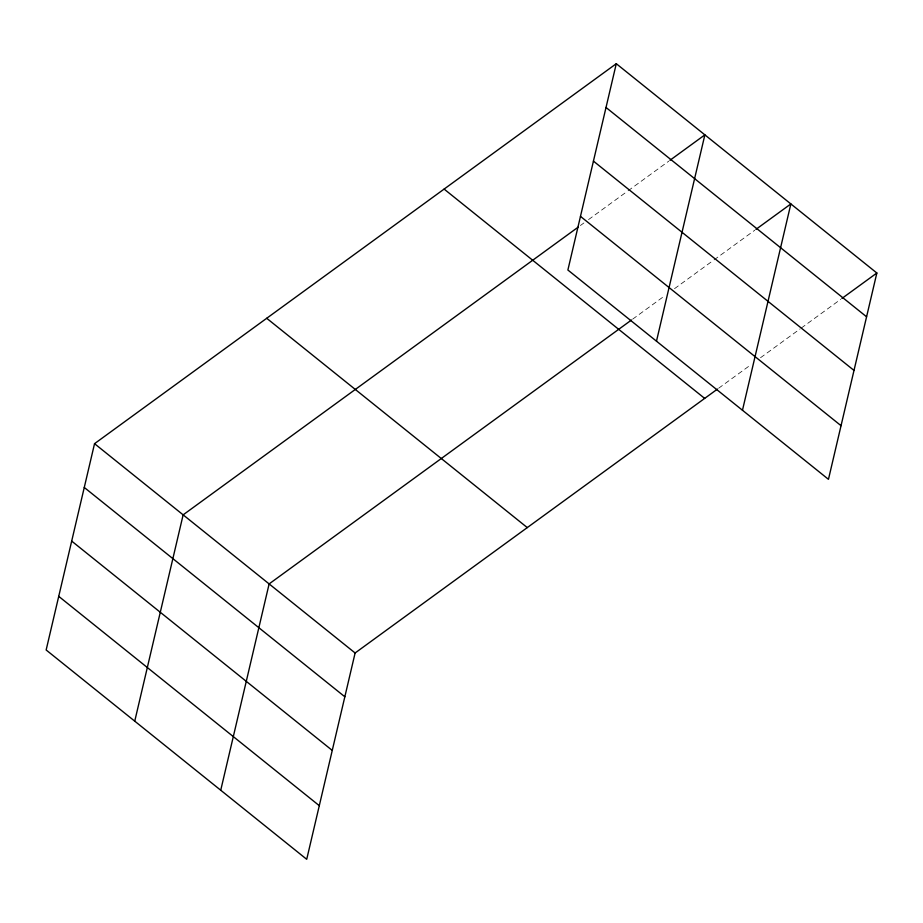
<?xml version="1.0" encoding="UTF-8"?>
<svg xmlns="http://www.w3.org/2000/svg" width="923" height="923" viewBox="0 0 923 923"><rect width="100%" height="100%" fill="white"/><g stroke="black" fill="none" stroke-linecap="round" stroke-linejoin="round"><path stroke-width="0.69" stroke-dasharray="4.62 3.46" d="M580.394 225.524L583.89 222.974M588.539 219.593L626.936 191.626M628.09 190.784L668.817 161.121M632.647 319.162L665.218 295.441M674.528 288.657L712.914 260.701M714.079 259.859L754.795 230.196M718.636 388.237L751.207 364.516M760.517 357.732L800.068 328.934M801.233 328.08L840.784 299.271"/><path stroke-width="1.38" d="M616.287 63.699L567.887 270.012L828.462 479.325L876.85 273.012L616.287 63.699L94.538 443.675L46.15 649.988L306.713 859.301L355.113 652.988L717.471 389.079M134.746 721.163L183.135 514.849L578.075 227.208M220.735 790.226L269.124 583.913L631.482 320.016M656.484 341.175L704.872 134.862L669.971 160.279M742.473 410.25L790.861 203.937L755.96 229.354M841.949 298.429L876.85 273.012M606.019 107.472L866.582 316.797M593.431 161.11L854.006 370.423M580.475 216.374L841.038 425.688M444.113 189.088L704.676 398.401M266.712 318.285L527.287 527.598M94.538 443.675L355.113 652.988M84.27 487.459L344.833 696.773M71.694 541.097L332.257 750.411M58.726 596.35L319.3 805.675"/></g></svg>
